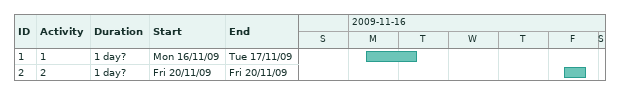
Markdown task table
| ID | Task | Duration | Start | Finish |
|---|---|---|---|---|
| 1 | 1 | 1d? | 2009-11-16 | 2009-11-17 |
| 2 | 2 | 1d? | 2009-11-20 | 2009-11-20 |
